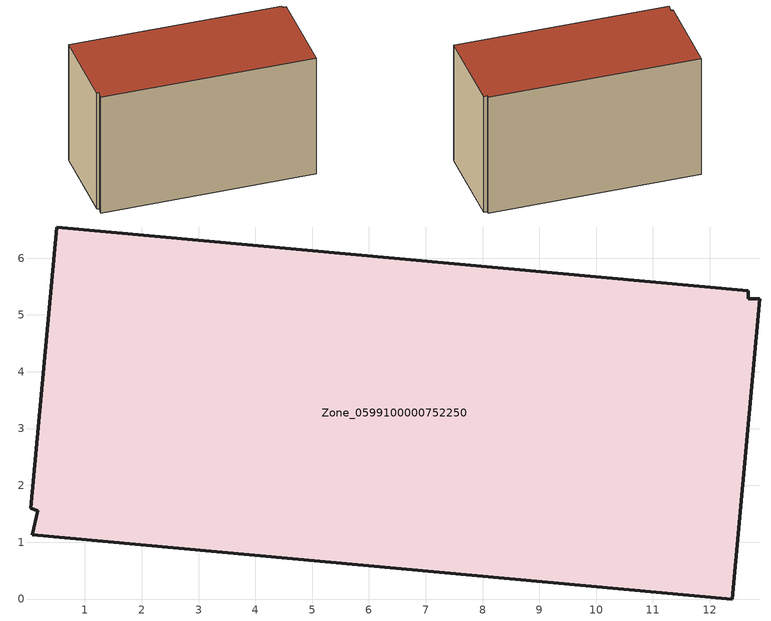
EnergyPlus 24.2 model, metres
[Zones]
Zone_0599100000752250
 floor ground (C_G): 0.17,1.55 0.04,1.6 0.5,6.55 12.68,5.43 12.68,5.28 12.88,5.28 12.4,0 0.07,1.13 z0
 wall outside (C_F): 0.07,1.13 12.4,0 12.88,5.28 12.68,5.28 12.68,5.43 0.5,6.55 0.04,1.6 0.17,1.55 0.07,1.13 z0:7.63
 roof outside (C_R): 0.17,1.55 0.07,1.13 12.4,0 12.88,5.28 12.68,5.28 12.68,5.43 0.5,6.55 0.04,1.6 z7.63
[BUILDING]
Pand.0599100000752250: North Axis=0; Terrain=City; Loads Convergence Tolerance Value=0.04; Temperature Convergence Tolerance Value=0.4; Solar Distribution=FullExterior; Maximum Number of Warmup Days=25; Minimum Number of Warmup Days=1
[Site:Location]
Rotterdam.The.Hague.AP_ZH_NLD Design_Conditions: Latitude=51.96; Longitude=4.45; Time Zone=1; Elevation=-4.5
[SITE:GROUNDTEMPERATURE:BUILDINGSURFACE]
18, 18, 18, 18, 18, 18, 18, 18, 18, 18, 18, 18
[MATERIAL] Thermal Absorptance=0.9; Solar Absorptance=0.7; Visible Absorptance=0.7
Name | Roughness | Thickness | Conductivity | Density | Specific Heat
G.TC.2006-2014 | MediumSmooth | 0.15 | 0.06 | 540 | 1210
F.TC.2006-2014 | Rough | 0.3 | 0.12 | 1920 | 840
R.TC.2006-2014 | MediumRough | 0.2 | 0.08 | 1500 | 1000
[CONSTRUCTION]
C_G: G.TC.2006-2014
C_F: F.TC.2006-2014
C_R: R.TC.2006-2014
[ZONE]
Zone_0599100000752250: Type=1; Multiplier=1; Ceiling Height=Autocalculate; Volume=Autocalculate; Floor Area=autocalculate; Part of Total Floor Area=Yes
[ZONEINFILTRATION:DESIGNFLOWRATE]
Infil_Zone_0599100000752250: Zone or ZoneList or Space or SpaceList=Zone_0599100000752250; Schedule=AlwaysOn; Design Flow Rate Calculation Method=Flow/Area; Flow Rate per Floor Area=0.0015; Constant Term Coefficient=1; Temperature Term Coefficient=0; Velocity Term Coefficient=0; Velocity Squared Term Coefficient=0
[HVACTEMPLATE:ZONE:IDEALLOADSAIRSYSTEM]
Zone_0599100000752250: Maximum Heating Supply Air Temperature=50; Minimum Cooling Supply Air Temperature=13; Maximum Heating Supply Air Humidity Ratio=0.0156; Minimum Cooling Supply Air Humidity Ratio=0.0077; Heating Limit=NoLimit; Cooling Limit=NoLimit; Dehumidification Control Type=ConstantSensibleHeatRatio; Cooling Sensible Heat Ratio=0.7; Dehumidification Setpoint=60; Humidification Control Type=None; Humidification Setpoint=30; Outdoor Air Method=None; Outdoor Air Flow Rate per Person=0.00944; Outdoor Air Flow Rate per Zone Floor Area=0; Outdoor Air Flow Rate per Zone=0; Demand Controlled Ventilation Type=None; Outdoor Air Economizer Type=NoEconomizer; Heat Recovery Type=None; Sensible Heat Recovery Effectiveness=0.7; Latent Heat Recovery Effectiveness=0.65
[ZONECONTROL:THERMOSTAT]
ThermostatControl_Zone_0599100000752250: Zone or ZoneList=Zone_0599100000752250; Control Type Schedule=DualSetpointControlType; Control 1=Thermostat_Zone_0599100000752250; Temperature Difference Between Cutout And Setpoint=0
[THERMOSTATSETPOINT:DUALSETPOINT]
Thermostat_Zone_0599100000752250: Heating Setpoint Temperature Schedule=HeatingSetpoint_Zone_0599100000752250; Cooling Setpoint Temperature Schedule=CoolingSetpoint_Zone_0599100000752250
[SCHEDULE:COMPACT]
HeatingSetpoint_Zone_0599100000752250: Through: 12/31, For: AllDays, Until: 24:00, 21
CoolingSetpoint_Zone_0599100000752250: Through: 12/31, For: AllDays, Until: 24:00, 24
DualSetpointControlType: Through: 12/31, For: AllDays, Until: 24:00, 4
AlwaysOn: Through: 12/31, For: AllDays, Until: 24:00, 1
